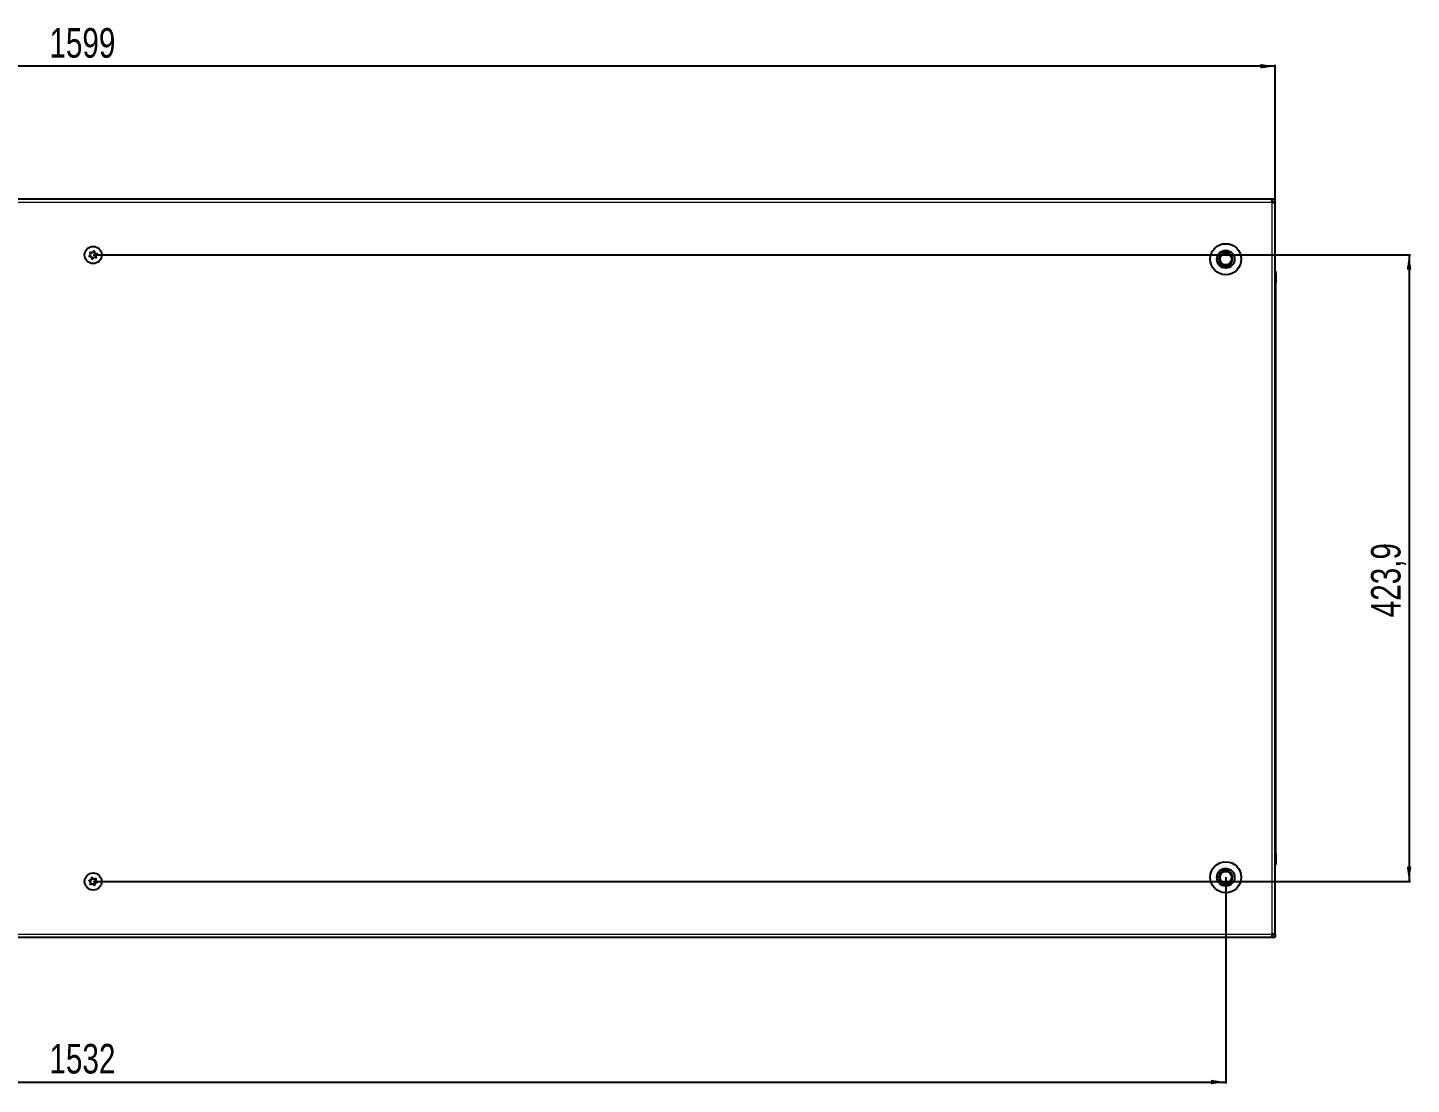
# Model space of a CAD drawing. Header units: millimetres. Extents: x 1132 to 5319, y 708 to 1883.
# Drawn here: x 2068 to 3004, y 1098 to 1813 of the extents above; entities that cross this region are included whole.
import ezdxf

# ---------------------------------------------------------------- set-up
doc = ezdxf.new("R2010")
doc.units = ezdxf.units.MM
doc.layers.add('FORMAT', color=7, linetype='Continuous')
doc.styles.add('SLDTEXTSTYLE0', font='TXT', dxfattribs={"width": 0.75})
doc.dimstyles.new('SLDDIMSTYLE0', dxfattribs={"dimtxt": 20, "dimasz": 10, "dimexe": 0, "dimexo": 0.0625, "dimgap": 5, "dimtad": 2, "dimdec": 1, "dimrnd": 1e-09, "dimzin": 12, "dimdsep": 46, "dimtxsty": 'SLDTEXTSTYLE0', "dimsah": 1, "dimcen": 0.09, "dimadec": 0, "dimazin": 3, "dimtfac": 1, "dimtofl": 0, "dimtmove": 0, "dimatfit": 3, "dimfxl": 0, "dimfrac": 2, "dimtolj": 1, "dimtzin": 12, "dimarcsym": 0})

# ---------------------------------------------------------------- blocks, each defined once
blk = doc.blocks.new('_D_1')
at = {"layer": 'FORMAT'}
for p, q in [((1312.99, 1696.61), (1312.99, 1787.6)), ((2911.99, 1696.61), (2911.99, 1787.6)), ((2911.99, 1786.6), (1312.99, 1786.6))]:
    blk.add_line(p, q, dxfattribs=at)
for points in [[(1312.99, 1786.6), (1322.99, 1785.07), (1322.99, 1788.14)], [(2911.99, 1786.6), (2901.99, 1788.14), (2901.99, 1785.07)]]:
    blk.add_solid(points, dxfattribs=at)
at = {"layer": 'FORMAT', "insert": (2082.93, 1812.39), "char_height": 20, "attachment_point": 1, "style": 'SLDTEXTSTYLE0'}
blk.add_mtext('1599', dxfattribs=at)
blk = doc.blocks.new('_D_2')
at = {"layer": 'FORMAT'}
for p, q in [((1346.49, 1238.09), (1346.49, 1098.6)), ((2878.49, 1238.09), (2878.49, 1098.6)), ((1346.49, 1099.6), (2878.49, 1099.6))]:
    blk.add_line(p, q, dxfattribs=at)
for points in [[(1346.49, 1099.6), (1356.49, 1098.07), (1356.49, 1101.14)], [(2878.49, 1099.6), (2868.49, 1101.14), (2868.49, 1098.07)]]:
    blk.add_solid(points, dxfattribs=at)
at = {"layer": 'FORMAT', "insert": (2082.93, 1125.39), "char_height": 20, "attachment_point": 1, "style": 'SLDTEXTSTYLE0'}
blk.add_mtext('1532', dxfattribs=at)
blk = doc.blocks.new('_D_3')
at = {"layer": 'FORMAT'}
for p, q in [((2112.5, 1659.1), (3003.49, 1659.1)), ((3002.49, 1659.1), (3002.49, 1235.25)), ((2112.5, 1235.25), (3003.49, 1235.25))]:
    blk.add_line(p, q, dxfattribs=at)
for points in [[(3002.49, 1659.1), (3000.95, 1649.1), (3004.03, 1649.1)], [(3002.49, 1235.25), (3004.03, 1245.25), (3000.95, 1245.25)]]:
    blk.add_solid(points, dxfattribs=at)
at = {"layer": 'FORMAT', "insert": (2976.71, 1413.93), "char_height": 20, "attachment_point": 1, "rotation": 90, "style": 'SLDTEXTSTYLE0'}
blk.add_mtext('423,9', dxfattribs=at)

msp = doc.modelspace()

# ---------------------------------------------------------------- linework, layer by layer
at = {"color": 7, "linetype": 'Continuous', "lineweight": 25}
for p, q in [((2909.89, 1696.6), (1315.09, 1696.6)), ((2909.89, 1694.5), (2909.89, 1696.6)), ((2911.99, 1696.6), (2909.89, 1696.6)), ((2909.89, 1695.1), (2911.99, 1695.1)), ((2909.89, 1694.5), (2911.99, 1694.5)), ((2911.99, 1695.1), (2911.99, 1696.6)), ((2911.99, 1694.5), (2911.99, 1695.1)), ((2911.99, 1199.7), (2911.99, 1694.5)), ((2911.99, 1647.93), (2911.99, 1647.93)), ((2911.99, 1640.1), (2912.49, 1640.1)), ((2912.34, 1254.1), (2912.34, 1640.1)), ((2912.49, 1646.6), (2912.49, 1640.1)), ((2912.49, 1640.1), (2912.49, 1646.6)), ((2912.49, 1640.1), (2912.49, 1640.1)), ((2912.49, 1640.1), (2912.49, 1640.1)), ((2911.99, 1254.1), (2912.49, 1254.1)), ((2912.49, 1254.1), (2912.49, 1254.1)), ((2912.49, 1247.6), (2912.49, 1254.1)), ((2912.49, 1254.1), (2912.49, 1247.6)), ((2909.89, 1197.6), (2909.89, 1199.7)), ((2911.99, 1199.7), (2909.89, 1199.7)), ((2911.99, 1199.1), (2909.89, 1199.1)), ((2911.99, 1199.1), (2911.99, 1199.7)), ((2911.99, 1199.1), (2911.99, 1197.6)), ((1315.09, 1197.6), (2909.89, 1197.6)), ((2909.89, 1197.6), (2911.99, 1197.6))]:
    msp.add_line(p, q, dxfattribs=at)
at = {"color": 8, "linetype": 'Continuous', "lineweight": 18}
for p, q in [((2909.89, 1694.5), (1315.09, 1694.5)), ((2909.89, 1199.7), (2909.89, 1694.5)), ((2911.99, 1646.6), (2912.49, 1646.6)), ((2911.99, 1247.6), (2912.49, 1247.6)), ((1315.09, 1199.7), (2909.89, 1199.7))]:
    msp.add_line(p, q, dxfattribs=at)
at = {"color": 7, "linetype": 'Continuous', "lineweight": 25}
for centre, radius in [((2878.49, 1656.1), 10.5), ((2112.49, 1658.95), 5.79), ((2112.49, 1658.95), 1.85), ((2878.49, 1656.1), 6), ((2878.49, 1656.1), 3.9), ((2878.49, 1238.1), 10.5), ((2112.49, 1235.25), 5.79), ((2112.49, 1235.25), 1.85), ((2878.49, 1238.1), 6), ((2878.49, 1238.1), 3.9)]:
    msp.add_circle(centre, radius, dxfattribs=at)
for centre, radius, start, end in [((2878.49, 1656.1), 4.62, 120, 180), ((2878.49, 1656.1), 4.62, 60, 120), ((2878.49, 1656.1), 4.62, 0, 60), ((2878.49, 1656.1), 4.62, 180, 240), ((2878.49, 1656.1), 4.62, 240, 300), ((2878.49, 1656.1), 4.62, 300, 0), ((2910.49, 1646.6), 2, 0, 41.39416), ((2910.49, 1247.6), 2, 318.59038, 0), ((2878.49, 1238.1), 4.62, 120, 180), ((2878.49, 1238.1), 4.62, 180, 240), ((2878.49, 1238.1), 4.62, 60, 120), ((2878.49, 1238.1), 4.62, 360, 60), ((2878.49, 1238.1), 4.62, 300, 360), ((2878.49, 1238.1), 4.62, 240, 300)]:
    msp.add_arc(centre, radius, start, end, dxfattribs=at)
for points, knots in [([(2110.4, 1660.82), (2110.39, 1660.81), (2110.38, 1660.79), (2110.38, 1660.73), (2110.4, 1660.59), (2110.54, 1660.22), (2110.73, 1659.72), (2110.62, 1659.09), (2110.31, 1658.69), (2110.03, 1658.41), (2109.87, 1658.23), (2109.83, 1658.14), (2109.82, 1658.1), (2109.83, 1658.07), (2109.85, 1658.04), (2109.91, 1658), (2110.17, 1657.93), (2110.64, 1657.88), (2111.31, 1657.63), (2111.62, 1656.99), (2111.73, 1656.53), (2111.83, 1656.28), (2111.88, 1656.23), (2111.91, 1656.21), (2111.94, 1656.21), (2111.97, 1656.22), (2112.01, 1656.24), (2112.08, 1656.29), (2112.23, 1656.46), (2112.47, 1656.76), (2112.84, 1657.12), (2113.44, 1657.29), (2113.97, 1657.16), (2114.35, 1657.06), (2114.5, 1657.05), (2114.55, 1657.07), (2114.58, 1657.09), (2114.6, 1657.12), (2114.6, 1657.18), (2114.58, 1657.32), (2114.44, 1657.69), (2114.25, 1658.19), (2114.35, 1658.82), (2114.67, 1659.22), (2114.95, 1659.5), (2115.1, 1659.68), (2115.15, 1659.77), (2115.15, 1659.81), (2115.15, 1659.84), (2115.13, 1659.87), (2115.07, 1659.91), (2114.81, 1659.98), (2114.34, 1660.03), (2113.67, 1660.28), (2113.35, 1660.91), (2113.24, 1661.38), (2113.14, 1661.63), (2113.1, 1661.68), (2113.07, 1661.69), (2113.04, 1661.7), (2113, 1661.69), (2112.97, 1661.67), (2112.9, 1661.62), (2112.75, 1661.45), (2112.51, 1661.15), (2112.14, 1660.79), (2111.53, 1660.62), (2111.01, 1660.75), (2110.63, 1660.85), (2110.48, 1660.86), (2110.42, 1660.84), (2110.41, 1660.83), (2110.4, 1660.82)], [0, 0, 0, 0, 0.002009, 0.00442, 0.009365, 0.025528, 0.067705, 0.095786, 0.124646, 0.150342, 0.160519, 0.163394, 0.165697, 0.167245, 0.168874, 0.17077, 0.178606, 0.211994, 0.249994, 0.287995, 0.321383, 0.329219, 0.331115, 0.332744, 0.334292, 0.336217, 0.338535, 0.341318, 0.349662, 0.375358, 0.404217, 0.432298, 0.474475, 0.490639, 0.496669, 0.49844, 0.5, 0.502009, 0.50442, 0.509365, 0.525528, 0.567705, 0.595786, 0.624646, 0.650342, 0.660519, 0.663394, 0.665697, 0.667245, 0.668874, 0.67077, 0.678606, 0.711994, 0.749994, 0.787995, 0.821383, 0.829219, 0.831115, 0.832744, 0.834292, 0.836217, 0.838535, 0.841318, 0.849662, 0.875358, 0.904217, 0.932298, 0.974475, 0.990639, 0.996669, 0.99844, 1, 1, 1, 1]), ([(2873.87, 1656.1), (2874.2, 1656.68), (2874.77, 1657.66), (2875.59, 1659.08), (2876, 1659.79), (2876.18, 1660.1)], [0, 0, 0, 0, 0.439131, 0.751378, 1, 1, 1, 1]), ([(2876.18, 1660.1), (2876.38, 1660.1), (2877.08, 1660.1), (2878.39, 1660.1), (2879.78, 1660.1), (2880.53, 1660.1), (2880.8, 1660.1)], [0, 0, 0, 0, 0.139329, 0.48527, 0.816356, 1, 1, 1, 1]), ([(2880.8, 1660.1), (2881.13, 1659.53), (2881.69, 1658.55), (2882.52, 1657.13), (2882.93, 1656.42), (2883.11, 1656.1)], [0, 0, 0, 0, 0.439131, 0.751378, 1, 1, 1, 1]), ([(2876.18, 1652.1), (2875.85, 1652.68), (2875.28, 1653.66), (2874.46, 1655.08), (2874.05, 1655.79), (2873.87, 1656.1)], [0, 0, 0, 0, 0.439131, 0.751378, 1, 1, 1, 1]), ([(2880.8, 1652.1), (2880.53, 1652.1), (2879.78, 1652.1), (2878.39, 1652.1), (2877.08, 1652.1), (2876.38, 1652.1), (2876.18, 1652.1)], [0, 0, 0, 0, 0.183644, 0.51473, 0.860671, 1, 1, 1, 1]), ([(2883.11, 1656.1), (2882.78, 1655.53), (2882.21, 1654.55), (2881.39, 1653.13), (2880.98, 1652.42), (2880.8, 1652.1)], [0, 0, 0, 0, 0.439131, 0.751378, 1, 1, 1, 1]), ([(2115.21, 1234.61), (2115.21, 1234.62), (2115.22, 1234.65), (2115.19, 1234.7), (2115.1, 1234.82), (2114.81, 1235.07), (2114.4, 1235.42), (2114.19, 1236.02), (2114.28, 1236.53), (2114.39, 1236.91), (2114.44, 1237.14), (2114.44, 1237.24), (2114.42, 1237.28), (2114.4, 1237.3), (2114.37, 1237.31), (2114.3, 1237.32), (2114.04, 1237.26), (2113.6, 1237.09), (2112.9, 1236.98), (2112.31, 1237.39), (2112, 1237.74), (2111.79, 1237.92), (2111.72, 1237.94), (2111.69, 1237.94), (2111.66, 1237.93), (2111.64, 1237.9), (2111.61, 1237.87), (2111.58, 1237.79), (2111.53, 1237.57), (2111.46, 1237.2), (2111.31, 1236.7), (2110.86, 1236.26), (2110.33, 1236.13), (2109.95, 1236.03), (2109.82, 1235.97), (2109.77, 1235.93), (2109.76, 1235.89), (2109.76, 1235.86), (2109.79, 1235.8), (2109.88, 1235.69), (2110.17, 1235.44), (2110.58, 1235.09), (2110.78, 1234.49), (2110.7, 1233.98), (2110.59, 1233.6), (2110.54, 1233.37), (2110.54, 1233.27), (2110.55, 1233.23), (2110.58, 1233.21), (2110.6, 1233.19), (2110.67, 1233.19), (2110.94, 1233.25), (2111.38, 1233.42), (2112.08, 1233.53), (2112.66, 1233.12), (2112.98, 1232.76), (2113.19, 1232.59), (2113.25, 1232.57), (2113.29, 1232.57), (2113.31, 1232.58), (2113.34, 1232.61), (2113.36, 1232.64), (2113.4, 1232.72), (2113.45, 1232.94), (2113.52, 1233.31), (2113.67, 1233.81), (2114.12, 1234.25), (2114.65, 1234.38), (2115.03, 1234.48), (2115.16, 1234.54), (2115.2, 1234.58), (2115.21, 1234.6), (2115.21, 1234.61)], [0, 0, 0, 0, 0.002009, 0.00442, 0.009365, 0.025528, 0.067705, 0.095786, 0.124646, 0.150342, 0.160519, 0.163394, 0.165697, 0.167245, 0.168874, 0.17077, 0.178606, 0.211994, 0.249994, 0.287995, 0.321383, 0.329219, 0.331115, 0.332744, 0.334292, 0.336217, 0.338535, 0.341318, 0.349662, 0.375358, 0.404217, 0.432298, 0.474475, 0.490639, 0.496669, 0.49844, 0.5, 0.502009, 0.50442, 0.509365, 0.525528, 0.567705, 0.595786, 0.624646, 0.650342, 0.660519, 0.663394, 0.665697, 0.667245, 0.668874, 0.67077, 0.678606, 0.711994, 0.749994, 0.787995, 0.821383, 0.829219, 0.831115, 0.832744, 0.834292, 0.836217, 0.838535, 0.841318, 0.849662, 0.875358, 0.904217, 0.932298, 0.974475, 0.990639, 0.996669, 0.99844, 1, 1, 1, 1]), ([(2873.87, 1238.1), (2874.2, 1238.68), (2874.77, 1239.66), (2875.59, 1241.08), (2876, 1241.79), (2876.18, 1242.1)], [0, 0, 0, 0, 0.439131, 0.751378, 1, 1, 1, 1]), ([(2876.18, 1234.1), (2875.85, 1234.68), (2875.28, 1235.66), (2874.46, 1237.08), (2874.05, 1237.79), (2873.87, 1238.1)], [0, 0, 0, 0, 0.439131, 0.751378, 1, 1, 1, 1]), ([(2876.18, 1242.1), (2876.38, 1242.1), (2877.08, 1242.1), (2878.39, 1242.1), (2879.78, 1242.1), (2880.53, 1242.1), (2880.8, 1242.1)], [0, 0, 0, 0, 0.139329, 0.48527, 0.816356, 1, 1, 1, 1]), ([(2880.8, 1242.1), (2881.13, 1241.53), (2881.69, 1240.55), (2882.52, 1239.13), (2882.93, 1238.42), (2883.11, 1238.1)], [0, 0, 0, 0, 0.439131, 0.751378, 1, 1, 1, 1]), ([(2883.11, 1238.1), (2882.78, 1237.53), (2882.21, 1236.55), (2881.39, 1235.13), (2880.98, 1234.42), (2880.8, 1234.1)], [0, 0, 0, 0, 0.439131, 0.751378, 1, 1, 1, 1]), ([(2880.8, 1234.1), (2880.53, 1234.1), (2879.78, 1234.1), (2878.39, 1234.1), (2877.08, 1234.1), (2876.38, 1234.1), (2876.18, 1234.1)], [0, 0, 0, 0, 0.183644, 0.51473, 0.860671, 1, 1, 1, 1])]:
    msp.add_open_spline(points, degree=3, knots=knots, dxfattribs=at)

# ---------------------------------------------------------------- dimensions: what is measured, and where the dimension line sits
at = {"layer": 'FORMAT'}
dim = msp.add_linear_dim(base=(1312.99, 1786.6), p1=(2911.99, 1696.6), p2=(1312.99, 1696.6), dimstyle='SLDDIMSTYLE0', dxfattribs=at)
dim.commit()
dim.dimension.update_dxf_attribs({"geometry": '_D_1', "text_midpoint": (2112.49, 1786.6), "dimtype": 160})
for base, p1, p2, angle, picture, middle in [((3002.48881076, 1235.25434732), (2112.48845386, 1659.10434732), (2112.48845386, 1235.25434732), 90, '_D_3', (3002.48881076, 1447.17934732)), ((2878.49, 1099.6), (1346.49, 1238.1), (2878.49, 1238.1), 0, '_D_2', (2112.49, 1099.6))]:
    dim = msp.add_linear_dim(base=base, p1=p1, p2=p2, angle=angle, dimstyle='SLDDIMSTYLE0', dxfattribs=at)
    dim.commit()
    dim.dimension.update_dxf_attribs({"geometry": picture, "text_midpoint": middle, "dimtype": 160})

doc.saveas('drawing.dxf')
